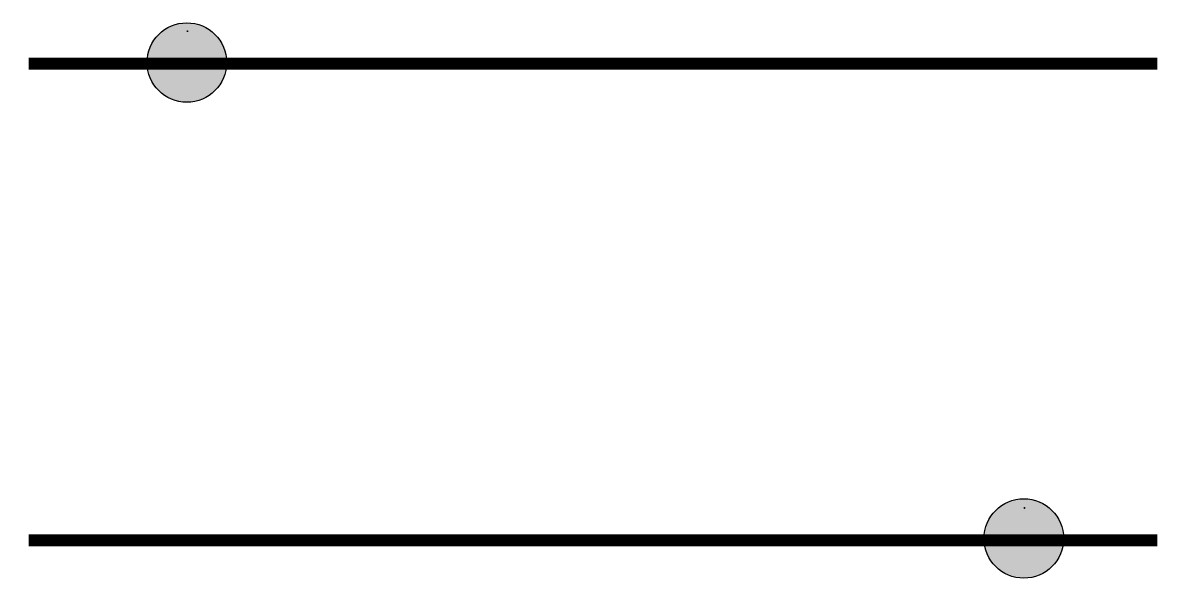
# Model space of a CAD drawing. Header units: millimetres. Extents: x -0.1 to 28.5, y -13 to 1.
import ezdxf
from ezdxf.enums import TextEntityAlignment as Align

# ---------------------------------------------------------------- set-up
doc = ezdxf.new("R2010")
doc.units = ezdxf.units.MM
doc.styles.add('ROMANS', font='romans.shx', dxfattribs={"height": 100})

msp = doc.modelspace()

# ---------------------------------------------------------------- hatches: boundary and pattern name
h = msp.add_hatch(color=256)
h.dxf.hatch_style = 1
edge = h.paths.add_edge_path()
edge.add_arc((3.978, 0.027), 1, 0, 360)
edge = h.paths.add_edge_path()
edge.add_arc((25.035, -11.956), 1, 0, 360)

# ---------------------------------------------------------------- linework, layer by layer
at = {"const_width": 0.3}
for points in [[(28.392, 0), (0, 0)], [(28.392, -12), (0, -12)]]:
    msp.add_lwpolyline(points, dxfattribs=at)
for centre in [(3.978, 0.027), (25.035, -11.956)]:
    msp.add_circle(centre, 1)

# ---------------------------------------------------------------- texts
at = {"color": 7, "style": 'ROMANS', "flags": 4}
for tag, text, p in [('T1', 'T1', (3.978, 0.813)), ('T2', 'T2', (25.035, -11.19))]:
    msp.add_attdef(tag, text=text, height=0.02, dxfattribs=at).set_placement(p, align=Align.MIDDLE_LEFT)

doc.saveas('drawing.dxf')
